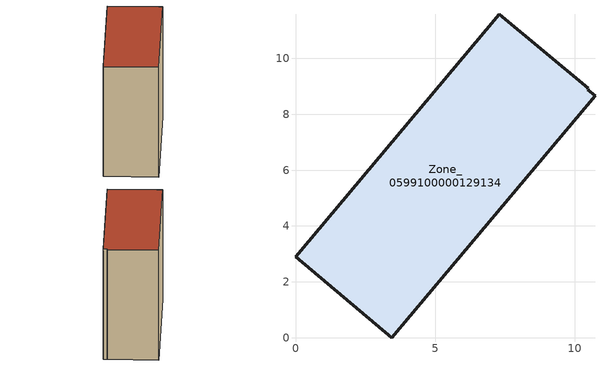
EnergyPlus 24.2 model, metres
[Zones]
Zone_0599100000129134
 floor ground (C_G): 0,2.89 7.3,11.58 10.49,8.93 10.46,8.88 10.72,8.67 3.44,0 z0.17
 wall outside (C_F): 7.3,11.58 0,2.89 3.44,0 10.72,8.67 10.46,8.88 10.49,8.93 7.3,11.58 z0.17:9.94
 roof outside (C_R): 0,2.89 3.44,0 10.72,8.67 10.46,8.88 10.49,8.93 7.3,11.58 z9.94
[BUILDING]
Pand.0599100000129134: North Axis=0; Terrain=City; Loads Convergence Tolerance Value=0.04; Temperature Convergence Tolerance Value=0.4; Solar Distribution=FullExterior; Maximum Number of Warmup Days=25; Minimum Number of Warmup Days=1
[Site:Location]
Rotterdam.The.Hague.AP_ZH_NLD Design_Conditions: Latitude=51.96; Longitude=4.45; Time Zone=1; Elevation=-4.5
[SITE:GROUNDTEMPERATURE:BUILDINGSURFACE]
18, 18, 18, 18, 18, 18, 18, 18, 18, 18, 18, 18
[MATERIAL] Thermal Absorptance=0.9; Solar Absorptance=0.7; Visible Absorptance=0.7
Name | Roughness | Thickness | Conductivity | Density | Specific Heat
G.TI.1946-1964 | MediumSmooth | 0.15 | 1 | 540 | 1210
F.TI.1946-1964 | Rough | 0.3 | 0.857143 | 1920 | 840
R.TI.1946-1964 | MediumRough | 0.2 | 0.277778 | 1500 | 1000
[CONSTRUCTION]
C_G: G.TI.1946-1964
C_F: F.TI.1946-1964
C_R: R.TI.1946-1964
[ZONE]
Zone_0599100000129134: Type=1; Multiplier=1; Ceiling Height=Autocalculate; Volume=Autocalculate; Floor Area=autocalculate; Part of Total Floor Area=Yes
[ZONEINFILTRATION:DESIGNFLOWRATE]
Infil_Zone_0599100000129134: Zone or ZoneList or Space or SpaceList=Zone_0599100000129134; Schedule=AlwaysOn; Design Flow Rate Calculation Method=Flow/Area; Flow Rate per Floor Area=0.003; Constant Term Coefficient=1; Temperature Term Coefficient=0; Velocity Term Coefficient=0; Velocity Squared Term Coefficient=0
[HVACTEMPLATE:ZONE:IDEALLOADSAIRSYSTEM]
Zone_0599100000129134: Maximum Heating Supply Air Temperature=50; Minimum Cooling Supply Air Temperature=13; Maximum Heating Supply Air Humidity Ratio=0.0156; Minimum Cooling Supply Air Humidity Ratio=0.0077; Heating Limit=NoLimit; Cooling Limit=NoLimit; Dehumidification Control Type=ConstantSensibleHeatRatio; Cooling Sensible Heat Ratio=0.7; Dehumidification Setpoint=60; Humidification Control Type=None; Humidification Setpoint=30; Outdoor Air Method=None; Outdoor Air Flow Rate per Person=0.00944; Outdoor Air Flow Rate per Zone Floor Area=0; Outdoor Air Flow Rate per Zone=0; Demand Controlled Ventilation Type=None; Outdoor Air Economizer Type=NoEconomizer; Heat Recovery Type=None; Sensible Heat Recovery Effectiveness=0.7; Latent Heat Recovery Effectiveness=0.65
[ZONECONTROL:THERMOSTAT]
ThermostatControl_Zone_0599100000129134: Zone or ZoneList=Zone_0599100000129134; Control Type Schedule=DualSetpointControlType; Control 1=Thermostat_Zone_0599100000129134; Temperature Difference Between Cutout And Setpoint=0
[THERMOSTATSETPOINT:DUALSETPOINT]
Thermostat_Zone_0599100000129134: Heating Setpoint Temperature Schedule=HeatingSetpoint_Zone_0599100000129134; Cooling Setpoint Temperature Schedule=CoolingSetpoint_Zone_0599100000129134
[SCHEDULE:COMPACT]
HeatingSetpoint_Zone_0599100000129134: Through: 12/31, For: AllDays, Until: 24:00, 21
CoolingSetpoint_Zone_0599100000129134: Through: 12/31, For: AllDays, Until: 24:00, 24
DualSetpointControlType: Through: 12/31, For: AllDays, Until: 24:00, 4
AlwaysOn: Through: 12/31, For: AllDays, Until: 24:00, 1
